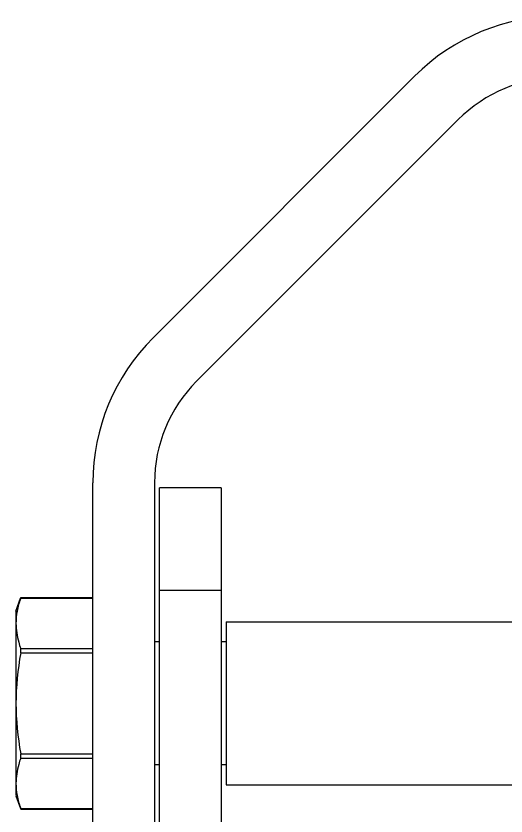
# Model space of a CAD drawing. Extents: x 1031190 to 1725648, y 733081 to 1571294.
# Drawn here: x 1154028 to 1154583, y 1248418 to 1249324 of the extents above; entities that cross this region are included whole.
import ezdxf

# ---------------------------------------------------------------- set-up
doc = ezdxf.new("R2010")
doc.units = 0
doc.header["$LTSCALE"] = 1000
doc.header["$MEASUREMENT"] = 0

msp = doc.modelspace()

# ---------------------------------------------------------------- linework, layer by layer
at = {"linetype": 'Continuous'}
for p, q in [((1154183.3, 1248959.62), (1154479.5, 1249255.82)), ((1154528.79, 1249206.54), (1154232.58, 1248910.33)), ((1154115.25, 1248301.66), (1154115.25, 1248795.34)), ((1154184.95, 1248795.34), (1154184.95, 1248301.66)), ((1154190.75, 1247720.86), (1154190.75, 1248789.53)), ((1154260.45, 1248789.53), (1154190.75, 1248789.53)), ((1154260.45, 1248789.53), (1154260.45, 1248032.53)), ((1154260.45, 1248673.37), (1154190.75, 1248673.37)), ((1154028.13, 1248650.14), (1154033.41, 1248664.64)), ((1154033.42, 1248664.64), (1154033.69, 1248665.41)), ((1154033.42, 1248664.64), (1154115.25, 1248664.64)), ((1154033.66, 1248665.41), (1154115.25, 1248665.41)), ((1154028.13, 1248650.14), (1154028.13, 1248441.06)), ((1154266.26, 1248637.94), (1154266.26, 1248453.25)), ((1154266.26, 1248637.94), (1154649.59, 1248637.94)), ((1154033.42, 1248607.63), (1154115.25, 1248607.63)), ((1154190.75, 1248615.29), (1154184.95, 1248615.29)), ((1154190.75, 1248615.29), (1154184.95, 1248615.29)), ((1154266.26, 1248615.29), (1154260.45, 1248615.29)), ((1154266.26, 1248615.29), (1154260.45, 1248615.29)), ((1154033.42, 1248602.6), (1154115.25, 1248602.6)), ((1154033.42, 1248488.59), (1154115.25, 1248488.59)), ((1154033.42, 1248483.56), (1154115.25, 1248483.56)), ((1154190.75, 1248475.9), (1154184.95, 1248475.9)), ((1154190.75, 1248475.9), (1154184.95, 1248475.9)), ((1154266.26, 1248475.9), (1154260.45, 1248475.9)), ((1154266.26, 1248475.9), (1154260.45, 1248475.9)), ((1154266.26, 1248453.25), (1154720.02, 1248453.25)), ((1154028.13, 1248441.05), (1154033.41, 1248426.55)), ((1154033.42, 1248426.56), (1154115.25, 1248426.56)), ((1154033.69, 1248425.78), (1154033.42, 1248426.56)), ((1154033.66, 1248425.78), (1154115.25, 1248425.78))]:
    msp.add_line(p, q, dxfattribs=at)
for centre, radius, start, end in [((1154643.78, 1249091.55), 232.32, 90, 135), ((1154643.78, 1249091.55), 162.62, 90, 135), ((1154347.57, 1248795.34), 232.32, 135, 180), ((1154347.57, 1248795.34), 162.62, 135, 180)]:
    msp.add_arc(centre, radius, start, end, dxfattribs=at)
for points in [[(1154033.42, 1248664.64), (1154031.74, 1248659.82), (1154030.35, 1248654.89), (1154029.42, 1248649.88)], [(1154029.42, 1248649.88), (1154028.59, 1248645.35), (1154028.13, 1248640.73), (1154028.13, 1248636.13)], [(1154033.42, 1248602.6), (1154030.14, 1248583.8), (1154028.13, 1248564.68), (1154028.13, 1248545.6)], [(1154028.13, 1248545.6), (1154028.13, 1248526.51), (1154030.14, 1248507.39), (1154033.42, 1248488.59)], [(1154028.13, 1248455.06), (1154028.13, 1248450.46), (1154028.59, 1248445.84), (1154029.42, 1248441.32)], [(1154029.42, 1248441.32), (1154030.35, 1248436.3), (1154031.74, 1248431.37), (1154033.42, 1248426.56)]]:
    msp.add_open_spline(points, degree=3, dxfattribs=at)
for points, knots in [([(1154028.13, 1248636.13), (1154028.13, 1248628.92), (1154029.68, 1248619.2), (1154032.61, 1248609.97), (1154033.42, 1248607.63)], [0, 0, 0, 0, 0.744761, 1, 1, 1, 1]), ([(1154033.42, 1248602.6), (1154033.51, 1248603.1), (1154033.71, 1248604.75), (1154033.81, 1248606.52), (1154033.42, 1248607.63)], [0, 0, 0, 0, 0.299097, 1, 1, 1, 1]), ([(1154033.42, 1248483.56), (1154032.61, 1248481.23), (1154029.68, 1248472), (1154028.13, 1248462.27), (1154028.13, 1248455.06)], [0, 0, 0, 0, 0.25524, 1, 1, 1, 1]), ([(1154033.42, 1248483.56), (1154033.52, 1248483.86), (1154033.83, 1248485.53), (1154033.65, 1248487.24), (1154033.42, 1248488.59)], [0, 0, 0, 0, 0.185973, 1, 1, 1, 1])]:
    msp.add_open_spline(points, degree=3, knots=knots, dxfattribs=at)

doc.saveas('drawing.dxf')
